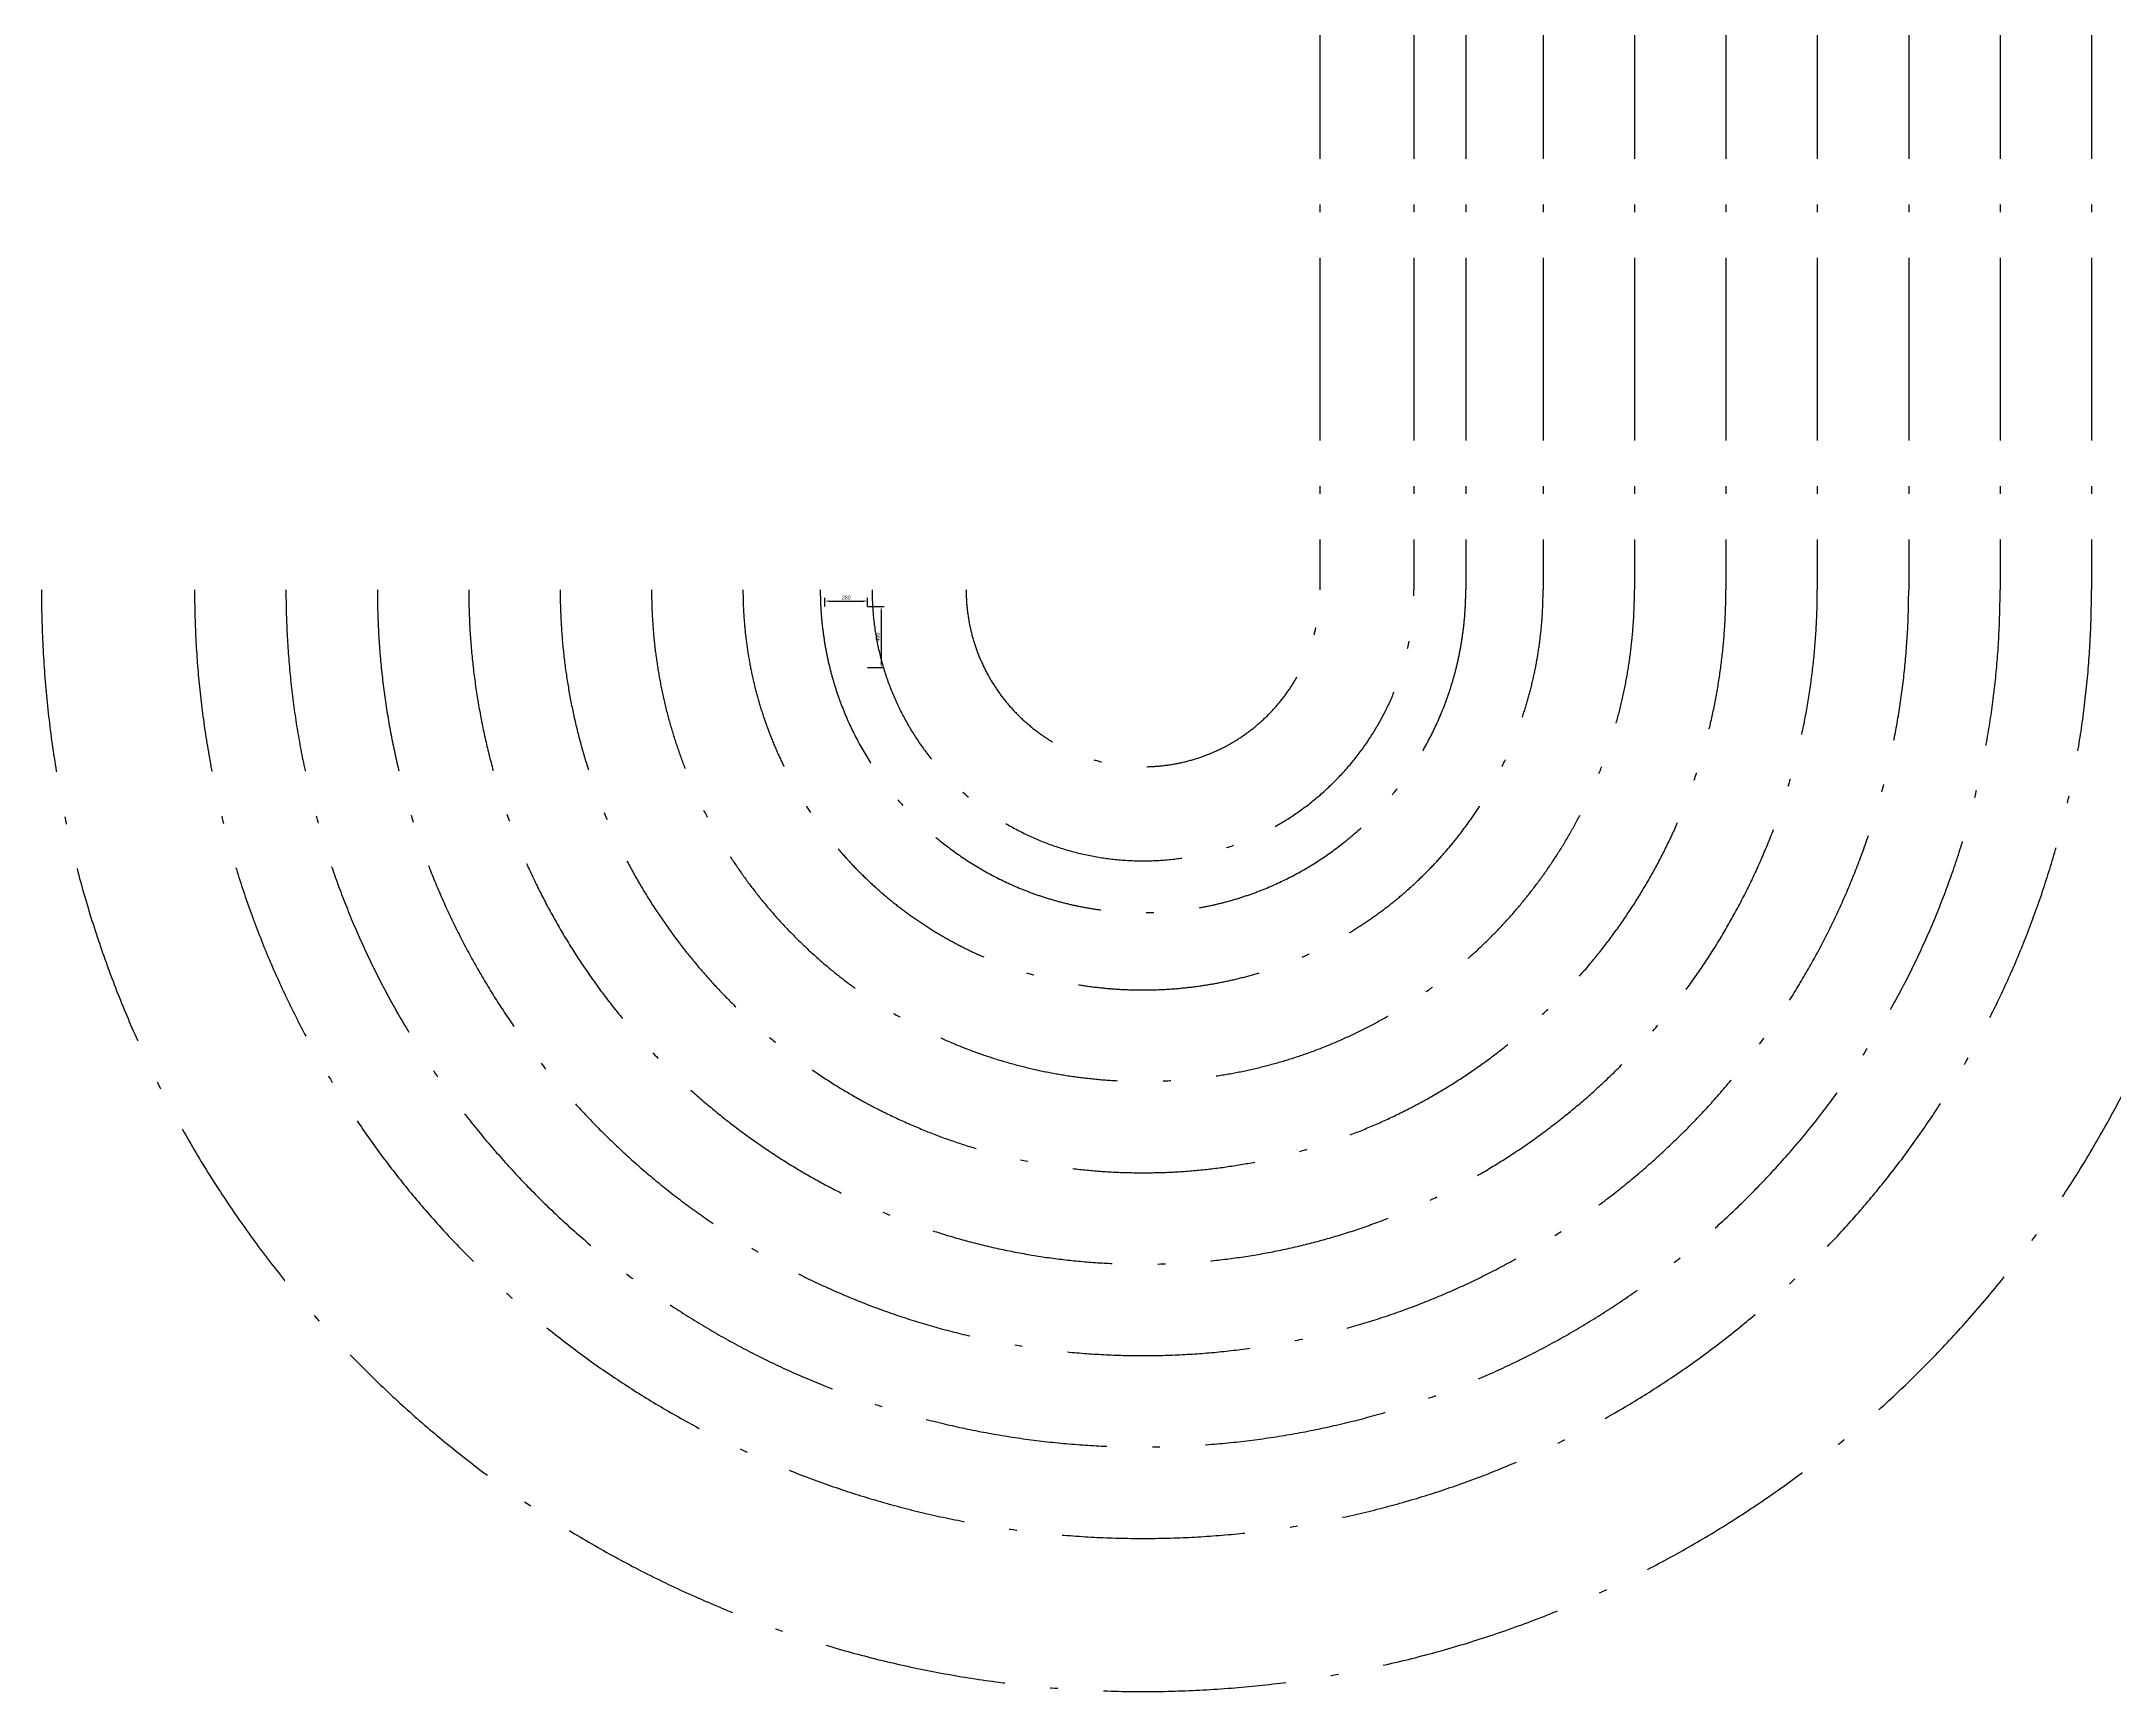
# Model space of a CAD drawing. Header units: millimetres. Extents: x -2864 to 34763, y -11990 to 22396.
# Drawn here: x -461 to 13147, y -11990 to -1160 of the extents above; entities that cross this region are included whole.
import ezdxf

# ---------------------------------------------------------------- set-up
doc = ezdxf.new("R2010")
doc.units = ezdxf.units.MM
doc.header["$PDMODE"] = 34
doc.header["$PDSIZE"] = 25
doc.linetypes.add('ACAD_ISO10W100', pattern=[18.5, 12, -3, 0.5, -3])
doc.layers.add('08 Размеры', color=7, linetype='Continuous')
doc.layers.add('100 noprint', color=1, linetype='Continuous', plot=False)
doc.styles.get("Standard").update_dxf_attribs({"font": 'Ubuntu-R.ttf'})
doc.dimstyles.new('ISO-25', dxfattribs={"dimtxt": 2.5, "dimasz": 2.5, "dimexe": 1.25, "dimexo": 0.625, "dimtad": 1, "dimtxsty": 'Standard', "dimcen": 2.5, "dimadec": 0, "dimazin": 0, "dimtfac": 1, "dimtmove": 0, "dimatfit": 3, "dimfxl": 1, "dimarcsym": 0})

# ---------------------------------------------------------------- blocks, each defined once
blk = doc.blocks.new('*D2601')
at = {"layer": '08 Размеры', "color": 0, "lineweight": -2}
for p, q in [((4682, -4869), (4682, -4813)), ((4707, -4833), (4937, -4833)), ((4962, -4869), (4962, -4813))]:
    blk.add_line(p, q, dxfattribs=at)
at = {"layer": '08 Размеры', "color": 0}
for points in [[(4707, -4829), (4707, -4837), (4682, -4833)], [(4937, -4837), (4937, -4829), (4962, -4833)]]:
    blk.add_solid(points, dxfattribs=at)
at = {"layer": 'Defpoints', "color": 0}
for p in [(4682, -4869), (4962, -4833), (4962, -4869)]:
    blk.add_point(p, dxfattribs=at)
at = {"layer": '08 Размеры', "color": 0, "insert": (4822, -4810), "char_height": 25, "attachment_point": 5}
blk.add_mtext('280', dxfattribs=at)
blk = doc.blocks.new('*D2602')
at = {"layer": '08 Размеры', "color": 0, "lineweight": -2}
for p, q in [((4962, -4869), (5071, -4869)), ((5051, -4894), (5051, -5244)), ((4962, -5269), (5071, -5269))]:
    blk.add_line(p, q, dxfattribs=at)
at = {"layer": '08 Размеры', "color": 0}
for points in [[(5055, -4894), (5047, -4894), (5051, -4869)], [(5047, -5244), (5055, -5244), (5051, -5269)]]:
    blk.add_solid(points, dxfattribs=at)
at = {"layer": 'Defpoints', "color": 0}
for p in [(4962, -4869), (4962, -5269), (5051, -5269)]:
    blk.add_point(p, dxfattribs=at)
at = {"layer": '08 Размеры', "color": 0, "insert": (5028, -5069), "char_height": 25, "attachment_point": 5, "rotation": 90}
blk.add_mtext('400', dxfattribs=at)

msp = doc.modelspace()

# ---------------------------------------------------------------- linework, layer by layer
at = {"layer": '100 noprint', "color": 1, "linetype": 'ACAD_ISO10W100', "lineweight": -2, "ltscale": 100}
for points in [[(14001.2, 8520.1), (14001.2, -4759.4, -1), (-461, -4759.4)], [(12996.2, 8520.1), (12996.2, -4759.4, -1), (544, -4759.4)], [(12396.2, 8520.1), (12396.2, -4759.4, -1), (1144, -4759.4)], [(11796.2, 8520.1), (11796.2, -4759.4, -1), (1744, -4759.4)], [(11196.2, 8520.1), (11196.2, -4759.4, -1), (2344, -4759.4)], [(10596.2, 8520.1), (10596.2, -4759.4, -1), (2944, -4759.4)], [(9996.2, 8520.1), (9996.2, -4759.4, -1), (3544, -4759.4)], [(9396.2, 8520.1), (9396.2, -4759.4, -1), (4144, -4759.4)], [(8888.7, 8520.1), (8888.7, -4759.4, -1), (4651.5, -4759.4)], [(8548.7, 8520.1), (8548.7, -4759.4, -1), (4991.5, -4759.4)], [(7931.2, 8520.1), (7931.2, -4759.4, -1), (5609, -4759.4)]]:
    msp.add_lwpolyline(points, format="xyb", dxfattribs=at)

# ---------------------------------------------------------------- dimensions: what is measured, and where the dimension line sits
at = {"layer": '08 Размеры'}
dim = msp.add_linear_dim(base=(4961.5, -4833), p1=(4681.5, -4869.4), p2=(4961.5, -4869.4), dimstyle='ISO-25', override={"dimtxt": 25, "dimasz": 25, "dimexe": 20, "dimexo": 0, "dimgap": 10, "dimdec": 0}, dxfattribs=at)
dim.commit()
dim.dimension.update_dxf_attribs({"geometry": '*D2601', "text_midpoint": (4821.5, -4810)})
dim = msp.add_linear_dim(base=(5051.1, -5269.4), p1=(4961.5, -4869.4), p2=(4961.5, -5269.4), angle=90, dimstyle='ISO-25', override={"dimtxt": 25, "dimasz": 25, "dimexe": 20, "dimexo": 0, "dimgap": 10, "dimdec": 0}, dxfattribs=at)
dim.commit()
dim.dimension.update_dxf_attribs({"geometry": '*D2602', "text_midpoint": (5051.1, -5069.4), "dimtype": 160})

doc.saveas('drawing.dxf')
